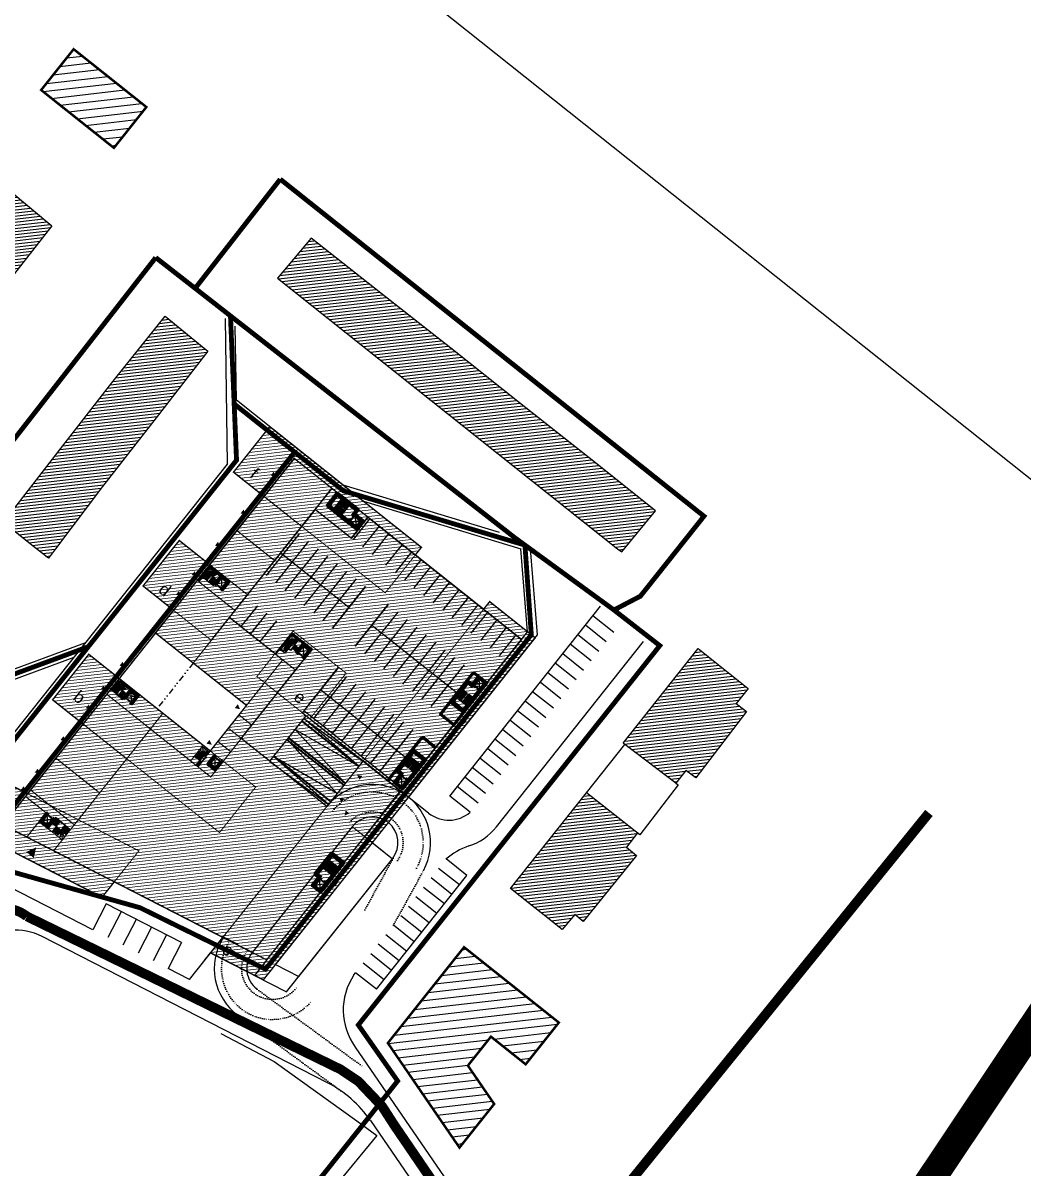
# Model space of a CAD drawing. Header units: metres. Extents: x -664657 to -643449, y -1076720 to -1062383.
# Drawn here: x -662697.4 to -662490.9, y -1064352.9 to -1064116.6 of the extents above; entities that cross this region are included whole.
import ezdxf

# ---------------------------------------------------------------- set-up
doc = ezdxf.new("R2010")
doc.units = ezdxf.units.M
doc.header["$LTSCALE"] = 0.1
for name, pattern in [('DASHED', [19.05, 12.7, -6.35]), ('DIVIDE', [31.75, 12.7, -6.35, 0, -6.35, 0, -6.35]), ('DOT', [6.35, 0, -6.35]), ('EVENDASH', [6.35, 3.175, -3.175])]:
    doc.linetypes.add(name, pattern=pattern)
doc.layers.get('0').update_dxf_attribs({"color": 8, "lineweight": 9})
for name, color, linetype in [('AA_THER_DOPRAVA', 142, 'Continuous'), ('AA_THER_katastr', 7, 'Continuous'), ('AA_THER_KOMUNIKACE', 201, 'Continuous'), ('AA_THER_popis', 6, 'Continuous'), ('AA_THER_slabá', 4, 'Continuous'), ('AA_THER_SRAFY KATASTR', 14, 'Continuous'), ('AA_THER_ZNACENI', 7, 'Continuous'), ('AA_THER_čerchovaná', 84, 'DIVIDE')]:
    doc.layers.add(name, color=color, linetype=linetype)
doc.layers.add('AA_THER_pomocná', color=30, linetype='Continuous', plot=False)
doc.layers.add('FLOATING-WINDOWS', color=2, linetype='Continuous', plot=False)
doc.layers.add('AA_THER_silná', color=1, linetype='Continuous', lineweight=70)
doc.styles.get("Standard").update_dxf_attribs({"font": 'arial.ttf', "width": 0.8})
pattern_1 = [(6.512676, (-658378.49757, -1067631.556), (-0.07202362, 0.63090221), [])]

msp = doc.modelspace()

# ---------------------------------------------------------------- hatches: boundary and pattern name
at = {"layer": 'AA_THER_SRAFY KATASTR', "linetype": 'DASHED'}
h = msp.add_hatch(dxfattribs=at)
h.set_pattern_fill('ANSI31', color=1, scale=0.5, style=0)
h.set_pattern_definition([(6.512676, (-658378.1435, -1067631.1106), (-0.18005906, 1.57725552), [])])
h.paths.add_polyline_path([(-662622.039, -1064327.089), (-662607.253, -1064348.663), (-662600.091, -1064339.655), (-662605.513, -1064331.743), (-662600.761, -1064325.766), (-662593.585, -1064331.472), (-662586.739, -1064322.862), (-662606.307, -1064307.303)])
h.paths.add_polyline_path([(-662671.869, -1064133.973), (-662686.885, -1064122.035), (-662693.59, -1064130.469), (-662678.575, -1064142.408)])
at = {"layer": 'AA_THER_SRAFY KATASTR'}
h = msp.add_hatch(dxfattribs=at)
h.set_pattern_fill('ANSI31', color=256, scale=0.2, style=0)
h.set_pattern_definition(pattern_1)
h.paths.add_polyline_path([(-662700.185, -1064151.128), (-662691.372, -1064158.503), (-662725.122, -1064201.374), (-662733.622, -1064194.749)])
h.paths.add_polyline_path([(-662667.997, -1064177.128), (-662659.185, -1064184.357), (-662669.872, -1064198.107), (-662680.935, -1064212.253), (-662690.622, -1064225.116), (-662692.089, -1064227.066), (-662694.56, -1064225.116), (-662701.347, -1064219.72), (-662690.06, -1064205.128), (-662678.997, -1064190.878)])
h.paths.add_polyline_path([(-662746.497, -1064196.732), (-662738.622, -1064203.482), (-662759.31, -1064231.14), (-662793.747, -1064274.491), (-662802.497, -1064267.491)])
h.paths.add_polyline_path([(-662644.81, -1064169.253), (-662574.622, -1064225.128), (-662573.747, -1064225.753), (-662566.81, -1064217.253), (-662580.497, -1064206.378), (-662594.872, -1064195.003), (-662609.06, -1064183.753), (-662623.497, -1064172.378), (-662637.872, -1064161.003)])
at = {"layer": 'AA_THER_SRAFY KATASTR', "lineweight": 5}
h = msp.add_hatch(dxfattribs=at)
h.set_pattern_fill('ANSI31', color=1, scale=0.2, style=0)
h.set_pattern_definition(pattern_1)
h.paths.add_polyline_path([(-662616.351, -1064226.374), (-662602.261, -1064237.577), (-662601.017, -1064236.011), (-662591.624, -1064243.479), (-662647.737, -1064314.055), (-662658.631, -1064308.476), (-662656.092, -1064305.282), (-662662.75, -1064301.872), (-662678.487, -1064293.813), (-662681.026, -1064297.007), (-662711.289, -1064281.509), (-662703.671, -1064271.928), (-662696.408, -1064275.648), (-662684.962, -1064261.252), (-662691.224, -1064256.273), (-662683.756, -1064246.88), (-662658.677, -1064266.82), (-662651.209, -1064257.427), (-662670.026, -1064242.466), (-662666.292, -1064237.769), (-662672.554, -1064232.791), (-662665.086, -1064223.398), (-662658.824, -1064228.376), (-662647.622, -1064214.287), (-662653.884, -1064209.308), (-662646.416, -1064199.915), (-662615.106, -1064224.809)])
at = {"layer": 'AA_THER_SRAFY KATASTR'}
h = msp.add_hatch(dxfattribs=at)
h.set_pattern_fill('ANSI31', color=256, scale=0.2, style=0)
h.set_pattern_definition([(6.512676, (-658353.36686, -1067603.09256), (-0.07202362, 0.63090221), [])])
h.paths.add_polyline_path([(-662562.567, -1064273.502), (-662560.527, -1064270.831), (-662558.489, -1064272.387), (-662548.035, -1064258.695), (-662550.131, -1064257.033), (-662547.651, -1064253.906), (-662557.991, -1064245.704), (-662573.481, -1064265.232)])
h = msp.add_hatch(dxfattribs=at)
h.set_pattern_fill('ANSI31', color=256, scale=0.2, style=0)
h.set_pattern_definition([(6.512676, (-658376.9321, -1067632.80067), (-0.07202362, 0.63090221), [])])
h.paths.add_polyline_path([(-662586.077, -1064303.641), (-662583.42, -1064300.575), (-662581.734, -1064302.036), (-662570.72, -1064288.368), (-662572.811, -1064286.683), (-662570.511, -1064283.749), (-662581.049, -1064275.488), (-662596.698, -1064295.217)])

# ---------------------------------------------------------------- linework, layer by layer
for q in [(-662694.56, -1064225.116), (-662690.622, -1064225.116)]:
    msp.add_line((-662692.089, -1064227.066), q)
at = {"layer": 'AA_THER_DOPRAVA', "color": 136, "linetype": 'EVENDASH', "ltscale": 5}
for points, const_width in [([(-662359.78, -1064132.306), (-662420.827, -1064221.854), (-662524.994, -1064377.686), (-662550.48, -1064417.255), (-662584.294, -1064463.364), (-662627.424, -1064517.937), (-662642.011, -1064534.837), (-662662.369, -1064553.357), (-662756.006, -1064634.352)], 6), ([(-662510.358, -1064279.61), (-662581.734, -1064367.656), (-662594.028, -1064383.119)], 2)]:
    msp.add_lwpolyline(points, dxfattribs=dict(at, const_width=const_width))
at = {"layer": 'AA_THER_DOPRAVA', "color": 23, "linetype": 'DASHED', "ltscale": 0.5, "const_width": 1}
for points in [[(-662644.244, -1064148.861), (-662556.794, -1064218.391), (-662569.915, -1064234.894), (-662575.371, -1064237.743), (-662595.862, -1064222.805), (-662669.94, -1064165.031)], [(-662644.244, -1064148.861), (-662661.804, -1064171.376)], [(-662750.318, -1064268.092), (-662669.94, -1064165.031)], [(-662743.319, -1064489.999), (-662620.013, -1064334.913), (-662628.131, -1064323.357), (-662565.907, -1064245.095), (-662575.371, -1064237.743)], [(-662747.897, -1064268.97), (-662683.868, -1064245.326)]]:
    msp.add_lwpolyline(points, dxfattribs=at)
at = {"layer": 'AA_THER_DOPRAVA', "color": 23, "const_width": 1}
for points in [[(-662750.984, -1064329.74), (-662653.264, -1064206.833), (-662654.514, -1064177.062)], [(-662641.263, -1064205.154), (-662653.751, -1064195.224)], [(-662593.742, -1064224.35), (-662631.195, -1064213.158), (-662641.263, -1064205.154), (-662708.2, -1064289.344)], [(-662750.318, -1064268.092), (-662708.2, -1064289.344), (-662673.191, -1064299.159), (-662647.29, -1064311.849), (-662592.425, -1064242.842), (-662593.742, -1064224.35)]]:
    msp.add_lwpolyline(points, dxfattribs=at)
at = {"layer": 'AA_THER_DOPRAVA', "const_width": 2}
msp.add_lwpolyline([(-662733.584, -1064336.264), (-662733.394, -1064334.991), (-662730.495, -1064330.661), (-662707.986, -1064302.35, -0.4101755), (-662696.516, -1064300.96), (-662631.764, -1064332.538), (-662628.12, -1064334.985), (-662623.21, -1064340.15), (-662620.707, -1064344.032), (-662590.488, -1064388.306), (-662586.962, -1064392.689), (-662582.944, -1064396.598), (-662554.985, -1064422.921)], format="xyb", dxfattribs=at)
at = {"layer": 'AA_THER_katastr'}
for p, q in [((-662562.567, -1064273.502), (-662573.133, -1064265.509)), ((-662570.022, -1064284.132), (-662581.049, -1064275.488))]:
    msp.add_line(p, q, dxfattribs=at)
for points in [[(-662700.185, -1064151.128), (-662691.372, -1064158.503), (-662725.122, -1064201.374), (-662733.622, -1064194.749)], [(-662644.81, -1064169.253), (-662574.622, -1064225.128), (-662573.747, -1064225.753), (-662566.81, -1064217.253), (-662580.497, -1064206.378), (-662594.872, -1064195.003), (-662609.06, -1064183.753), (-662623.497, -1064172.378), (-662637.872, -1064161.003)], [(-662667.997, -1064177.128), (-662659.185, -1064184.357), (-662669.872, -1064198.107), (-662680.935, -1064212.253), (-662690.622, -1064225.116), (-662692.089, -1064227.066), (-662694.56, -1064225.116), (-662701.347, -1064219.72), (-662690.06, -1064205.128), (-662678.997, -1064190.878)], [(-662570.511, -1064283.749), (-662572.811, -1064286.683), (-662570.72, -1064288.368), (-662581.734, -1064302.036), (-662583.42, -1064300.575), (-662586.077, -1064303.641), (-662596.698, -1064295.217), (-662581.049, -1064275.488), (-662573.133, -1064265.509), (-662573.481, -1064265.232), (-662557.991, -1064245.704), (-662547.651, -1064253.906), (-662550.131, -1064257.033), (-662548.035, -1064258.695), (-662558.489, -1064272.387), (-662560.527, -1064270.831), (-662562.567, -1064273.502), (-662562.149, -1064273.822), (-662570.022, -1064284.132)]]:
    msp.add_lwpolyline(points, close=True, dxfattribs=at)
at = {"layer": 'AA_THER_KOMUNIKACE'}
for p, q in [((-662655.115, -1064207.643), (-662655.545, -1064177.584)), ((-662653.303, -1064194.439), (-662653.522, -1064179.151)), ((-662631.331, -1064211.909), (-662653.303, -1064194.439)), ((-662594.434, -1064243.8), (-662641.398, -1064206.46)), ((-662713.105, -1064280.579), (-662655.115, -1064207.643)), ((-662631.331, -1064211.909), (-662599.039, -1064221.699)), ((-662627.082, -1064215.287), (-662594.622, -1064225.128)), ((-662593.189, -1064242.235), (-662594.622, -1064225.128)), ((-662591.13, -1064242.858), (-662592.615, -1064225.128)), ((-662609.274, -1064276.123), (-662578.126, -1064236.947)), ((-662575.407, -1064242.365), (-662579.712, -1064238.943)), ((-662594.434, -1064243.8), (-662593.189, -1064242.235)), ((-662576.963, -1064244.322), (-662581.268, -1064240.899)), ((-662711.363, -1064254.413), (-662684.378, -1064244.448)), ((-662617.762, -1064276.355), (-662591.13, -1064242.858)), ((-662599.634, -1064282.477), (-662569.252, -1064244.264)), ((-662580.075, -1064248.236), (-662584.38, -1064244.813)), ((-662578.519, -1064246.279), (-662582.824, -1064242.856)), ((-662581.631, -1064250.193), (-662585.936, -1064246.77)), ((-662711.727, -1064256.679), (-662686.777, -1064247.466)), ((-662583.187, -1064252.15), (-662587.492, -1064248.727)), ((-662584.742, -1064254.107), (-662589.048, -1064250.684)), ((-662586.298, -1064256.063), (-662590.603, -1064252.641)), ((-662589.41, -1064259.977), (-662593.715, -1064256.554)), ((-662587.854, -1064258.02), (-662592.159, -1064254.597)), ((-662590.966, -1064261.934), (-662595.271, -1064258.511)), ((-662592.522, -1064263.891), (-662596.827, -1064260.468)), ((-662594.078, -1064265.848), (-662598.383, -1064262.425)), ((-662595.633, -1064267.805), (-662599.939, -1064264.382)), ((-662598.745, -1064271.718), (-662603.05, -1064268.295)), ((-662597.189, -1064269.761), (-662601.494, -1064266.339)), ((-662600.301, -1064273.675), (-662604.606, -1064270.252)), ((-662601.857, -1064275.632), (-662606.162, -1064272.209)), ((-662613.613, -1064279.653), (-662619.327, -1064275.11)), ((-662603.413, -1064277.589), (-662607.718, -1064274.166)), ((-662605.059, -1064279.474), (-662609.274, -1064276.123)), ((-662629.379, -1064282.449), (-662650.01, -1064308.397)), ((-662626.796, -1064284.503), (-662621.082, -1064289.046)), ((-662645.198, -1064310.862), (-662625.23, -1064285.748)), ((-662625.23, -1064285.748), (-662621.082, -1064289.046)), ((-662642.925, -1064316.519), (-662621.082, -1064289.046)), ((-662640.386, -1064313.326), (-662621.082, -1064289.046)), ((-662605.703, -1064292.521), (-662610.008, -1064289.098)), ((-662682.929, -1064303.728), (-662708.732, -1064290.514)), ((-662607.259, -1064294.477), (-662611.564, -1064291.055)), ((-662624.373, -1064316.003), (-662605.703, -1064292.521)), ((-662608.815, -1064296.434), (-662613.12, -1064293.011)), ((-662610.37, -1064298.391), (-662614.676, -1064294.968)), ((-662680.194, -1064298.387), (-662682.929, -1064303.728)), ((-662664.618, -1064306.364), (-662680.194, -1064298.387)), ((-662613.482, -1064302.305), (-662617.787, -1064298.882)), ((-662611.926, -1064300.348), (-662616.231, -1064296.925)), ((-662677.079, -1064299.983), (-662679.814, -1064305.323)), ((-662673.963, -1064301.578), (-662676.698, -1064306.918)), ((-662615.038, -1064304.262), (-662619.343, -1064300.839)), ((-662670.848, -1064303.173), (-662673.583, -1064308.514)), ((-662616.594, -1064306.219), (-662620.899, -1064302.796)), ((-662634.492, -1064335.274), (-662693.375, -1064305.119)), ((-662667.733, -1064304.769), (-662670.468, -1064310.109)), ((-662662.979, -1064313.944), (-662656.092, -1064305.282)), ((-662652.955, -1064306.779), (-662655.964, -1064305.238)), ((-662618.15, -1064308.176), (-662622.455, -1064304.753)), ((-662664.618, -1064306.364), (-662667.353, -1064311.705)), ((-662659.921, -1064310.098), (-662658.631, -1064308.476)), ((-662653.018, -1064306.857), (-662650.009, -1064308.397)), ((-662621.261, -1064312.089), (-662625.566, -1064308.666)), ((-662619.706, -1064310.132), (-662624.011, -1064306.71)), ((-662647.013, -1064309.932), (-662649.553, -1064313.125)), ((-662645.198, -1064310.862), (-662640.386, -1064313.326)), ((-662622.817, -1064314.046), (-662627.122, -1064310.623)), ((-662662.979, -1064313.944), (-662667.353, -1064311.705)), ((-662649.553, -1064313.125), (-662642.925, -1064316.519)), ((-662629.034, -1064313.027), (-662628.678, -1064312.58)), ((-662624.373, -1064316.003), (-662628.678, -1064312.58)), ((-662628.756, -1064327.902), (-662598.882, -1064371.488))]:
    msp.add_line(p, q, dxfattribs=at)
msp.add_lwpolyline([(-662656.497, -1064325.128), (-662645.497, -1064330.878), (-662628.435, -1064343.128), (-662624.31, -1064346.147), (-662632.935, -1064356.647), (-662630.185, -1064358.753), (-662616.747, -1064369.378), (-662613.624, -1064371.862), (-662606.372, -1064377.503), (-662598.372, -1064383.753), (-662600.372, -1064386.9), (-662590.435, -1064393.775), (-662581.695, -1064400.766)], dxfattribs=at)
msp.add_lwpolyline([(-662625.636, -1064343.067), (-662598.446, -1064382.737, -0.3003399), (-662598.427, -1064383.839), (-662600.372, -1064386.9)], format="xyb", dxfattribs=at)
for centre, radius, start, end in [((-662609.444, -1064274.409), 6.7, 231.51268, 310.88113), ((-662609.027, -1064275.009), 12, 288.09698, 321.51268), ((-662601.164, -1064299.069), 13.312, 108.09698, 131.97081), ((-662698.845, -1064315.8), 12, 62.88205, 127.40297), ((-662618.29, -1064320.267), 12.955, 146.02705, 216.11078), ((-662645.432, -1064356.636), 24, 34.42705, 62.88205)]:
    msp.add_arc(centre, radius, start, end, dxfattribs=at)
at = {"layer": 'AA_THER_pomocná', "linetype": 'DOT', "ltscale": 0.5}
for p, q in [((-662626.772, -1064299.572), (-662620.584, -1064288.297)), ((-662620.899, -1064302.796), (-662614.711, -1064291.521)), ((-662648.998, -1064315.981), (-662627.299, -1064331.863)), ((-662652.955, -1064321.387), (-662631.257, -1064337.269))]:
    msp.add_line(p, q, dxfattribs=at)
at = {"layer": 'AA_THER_pomocná'}
msp.add_lwpolyline([(-662636.994, -1064216.988), (-662629.558, -1064222.9), (-662626.135, -1064218.595), (-662594.434, -1064243.8), (-662601.591, -1064252.802), (-662604.33, -1064250.623), (-662611.176, -1064259.234), (-662608.436, -1064261.412), (-662619.327, -1064275.11), (-662627.155, -1064268.886), (-662634.623, -1064278.279), (-662652.274, -1064264.246), (-662637.649, -1064245.851), (-662641.797, -1064242.553), (-662645.22, -1064246.858), (-662654.731, -1064239.296)], close=True, dxfattribs=at)
for centre, radius, start, end in [((-662625.23, -1064285.747), 12, 331.2388, 141.51268), ((-662625.23, -1064285.747), 5.3, 321.51268, 141.51268), ((-662645.867, -1064311.704), 12, 147.83831, 233.79741), ((-662645.867, -1064311.704), 5.3, 141.40031, 232.50894)]:
    msp.add_arc(centre, radius, start, end, dxfattribs=at)
at = {"layer": 'AA_THER_pomocná', "linetype": 'DOT', "ltscale": 0.5}
for centre, radius, start, end in [((-662625.23, -1064285.747), 10.5, 330.15584, 141.51268), ((-662625.23, -1064285.747), 6.35, 324.43322, 141.51268), ((-662645.867, -1064311.704), 10.5, 147.11549, 319.8067), ((-662645.867, -1064311.704), 6.35, 143.31853, 323.64703)]:
    msp.add_arc(centre, radius, start, end, dxfattribs=at)
at = {"layer": 'AA_THER_silná'}
for p, q in [((-662634.591, -1064216.216), (-662632.475, -1064213.554)), ((-662634.17, -1064216.167), (-662632.489, -1064214.054)), ((-662632.489, -1064214.054), (-662628.576, -1064217.166)), ((-662632.475, -1064213.554), (-662628.327, -1064216.853)), ((-662634.591, -1064216.216), (-662630.208, -1064219.701)), ((-662634.17, -1064216.167), (-662630.256, -1064219.279)), ((-662629.922, -1064216.095), (-662629.673, -1064215.782)), ((-662629.353, -1064218.144), (-662628.327, -1064216.853)), ((-662629.119, -1064218.331), (-662629.353, -1064218.144)), ((-662629.119, -1064218.331), (-662628.092, -1064217.039)), ((-662628.962, -1064218.455), (-662629.119, -1064218.331)), ((-662628.839, -1064217.979), (-662627.156, -1064219.317)), ((-662628.327, -1064216.853), (-662628.092, -1064217.039)), ((-662630.038, -1064219.005), (-662630.256, -1064219.279)), ((-662630.146, -1064219.622), (-662630.208, -1064219.701)), ((-662630.208, -1064219.701), (-662628.525, -1064221.039)), ((-662629.803, -1064219.192), (-662630.038, -1064219.005)), ((-662629.647, -1064219.316), (-662629.803, -1064219.192)), ((-662628.525, -1064221.039), (-662628.463, -1064220.96)), ((-662628.525, -1064221.039), (-662628.251, -1064221.257)), ((-662658.776, -1064228.798), (-662661.172, -1064231.812)), ((-662658.776, -1064228.798), (-662656.428, -1064230.665)), ((-662656.428, -1064230.665), (-662657.766, -1064232.348)), ((-662657.289, -1064232.471), (-662657.413, -1064232.628)), ((-662654.862, -1064231.91), (-662654.675, -1064231.675)), ((-662656.428, -1064233.156), (-662656.552, -1064233.313)), ((-662639.518, -1064244.748), (-662640.856, -1064246.431)), ((-662640.38, -1064246.554), (-662640.504, -1064246.711)), ((-662639.519, -1064247.239), (-662639.643, -1064247.395)), ((-662639.291, -1064247.675), (-662639.174, -1064247.769)), ((-662604.651, -1064253.115), (-662603.313, -1064251.432)), ((-662601.591, -1064252.802), (-662603.313, -1064251.432)), ((-662679.064, -1064254.315), (-662679.299, -1064254.129)), ((-662677.446, -1064252.28), (-662679.064, -1064254.315)), ((-662677.446, -1064252.28), (-662675.098, -1064254.147)), ((-662675.098, -1064254.147), (-662676.436, -1064255.83)), ((-662609.153, -1064256.69), (-662605.855, -1064252.541)), ((-662608.654, -1064256.704), (-662605.542, -1064252.79)), ((-662606.414, -1064258.868), (-662601.591, -1064252.802)), ((-662605.855, -1064252.541), (-662605.668, -1064252.306)), ((-662604.651, -1064253.115), (-662605.668, -1064252.306)), ((-662604.407, -1064253.692), (-662605.542, -1064252.79)), ((-662604.22, -1064253.458), (-662604.407, -1064253.692)), ((-662604.096, -1064253.301), (-662604.22, -1064253.458)), ((-662603.359, -1064254.142), (-662603.546, -1064254.377)), ((-662603.235, -1064253.986), (-662603.359, -1064254.142)), ((-662675.959, -1064255.954), (-662676.084, -1064256.11)), ((-662675.098, -1064256.638), (-662675.223, -1064256.795)), ((-662673.532, -1064255.392), (-662673.346, -1064255.157)), ((-662606.414, -1064258.868), (-662609.153, -1064256.69)), ((-662606.462, -1064258.446), (-662608.654, -1064256.704)), ((-662606.462, -1064258.446), (-662603.35, -1064254.533)), ((-662603.546, -1064254.377), (-662603.35, -1064254.533)), ((-662622.067, -1064272.932), (-662614.91, -1064263.93)), ((-662614.91, -1064263.93), (-662612.17, -1064266.108)), ((-662657.65, -1064268.275), (-662657.525, -1064268.119)), ((-662616.854, -1064266.536), (-662620.153, -1064270.685)), ((-662616.728, -1064267.02), (-662619.84, -1064270.934)), ((-662614.193, -1064268.652), (-662616.854, -1064266.536)), ((-662614.615, -1064268.7), (-662616.728, -1064267.02)), ((-662657.65, -1064270.766), (-662656.312, -1064269.084)), ((-662656.789, -1064268.96), (-662656.664, -1064268.804)), ((-662620.153, -1064270.685), (-662620.34, -1064270.92)), ((-662614.615, -1064268.7), (-662617.726, -1064272.614)), ((-662614.193, -1064268.652), (-662617.678, -1064273.036)), ((-662619.4, -1064271.666), (-662620.738, -1064273.349)), ((-662619.048, -1064271.947), (-662620.34, -1064270.92)), ((-662618.861, -1064271.712), (-662619.84, -1064270.934)), ((-662619.172, -1064272.103), (-662619.048, -1064271.947)), ((-662619.048, -1064271.947), (-662618.861, -1064271.712)), ((-662617.678, -1064273.036), (-662619.016, -1064274.719)), ((-662618.311, -1064272.788), (-662618.187, -1064272.631)), ((-662618.187, -1064272.631), (-662618, -1064272.396)), ((-662618, -1064272.396), (-662617.726, -1064272.614)), ((-662617.756, -1064272.973), (-662617.678, -1064273.036)), ((-662619.016, -1064274.719), (-662619.094, -1064274.656)), ((-662692.459, -1064279.679), (-662692.576, -1064279.585)), ((-662692.231, -1064280.115), (-662692.107, -1064279.959)), ((-662692.231, -1064282.606), (-662690.893, -1064280.923)), ((-662691.37, -1064280.8), (-662691.246, -1064280.643)), ((-662633.673, -1064287.85), (-662636.971, -1064291.999)), ((-662633.546, -1064288.334), (-662636.658, -1064292.248)), ((-662631.09, -1064289.904), (-662633.673, -1064287.85)), ((-662631.511, -1064289.952), (-662633.546, -1064288.334)), ((-662636.971, -1064291.999), (-662637.158, -1064292.233)), ((-662635.758, -1064292.963), (-662636.971, -1064291.999)), ((-662631.511, -1064289.952), (-662634.623, -1064293.866)), ((-662631.09, -1064289.904), (-662634.575, -1064294.287)), ((-662636.297, -1064292.918), (-662637.635, -1064294.601)), ((-662635.945, -1064293.198), (-662637.158, -1064292.233)), ((-662636.069, -1064293.355), (-662635.945, -1064293.198)), ((-662635.945, -1064293.198), (-662635.758, -1064292.963)), ((-662634.575, -1064294.287), (-662635.913, -1064295.97)), ((-662635.208, -1064294.039), (-662635.084, -1064293.883)), ((-662635.084, -1064293.883), (-662634.897, -1064293.648)), ((-662634.897, -1064293.648), (-662634.623, -1064293.866)), ((-662634.653, -1064294.225), (-662634.575, -1064294.287)), ((-662635.913, -1064295.97), (-662635.991, -1064295.908))]:
    msp.add_line(p, q, dxfattribs=at)
at = {"layer": 'AA_THER_silná', "const_width": 0.25}
for points in [[(-662670.026, -1064242.466), (-662641.398, -1064206.46), (-662594.434, -1064243.8), (-662619.327, -1064275.11), (-662638.896, -1064259.551)], [(-662662.199, -1064248.689), (-662633.571, -1064212.683)], [(-662639.794, -1064220.51), (-662647.622, -1064214.287)], [(-662626.135, -1064218.595), (-662629.558, -1064222.9), (-662636.994, -1064216.988)], [(-662645.396, -1064227.555), (-662653.223, -1064221.332)], [(-662658.824, -1064228.376), (-662650.997, -1064234.6)], [(-662661.172, -1064231.812), (-662653.579, -1064237.848)], [(-662645.22, -1064246.858), (-662654.731, -1064239.296)], [(-662670.026, -1064242.466), (-662651.209, -1064257.427)], [(-662645.22, -1064246.858), (-662641.797, -1064242.553), (-662637.649, -1064245.851), (-662641.072, -1064250.156), (-662645.22, -1064246.858)], [(-662641.072, -1064250.156), (-662658.591, -1064272.19), (-662662.739, -1064268.892), (-662660.343, -1064265.879), (-662658.864, -1064267.055), (-662643.741, -1064248.034)], [(-662701.486, -1064282.035), (-662677.494, -1064251.859), (-662668.454, -1064259.047), (-662691, -1064287.405), (-662701.486, -1064282.035)], [(-662668.454, -1064259.047), (-662677.494, -1064251.859)], [(-662680.077, -1064255.107), (-662671.036, -1064262.295)], [(-662658.677, -1064266.82), (-662668.454, -1064259.047)], [(-662684.962, -1064261.252), (-662675.922, -1064268.44)], [(-662652.765, -1064259.384), (-662650.096, -1064261.506)], [(-662662.739, -1064268.892), (-662671.036, -1064262.295)], [(-662654.943, -1064262.123), (-662652.274, -1064264.246)], [(-662657.121, -1064264.863), (-662654.452, -1064266.985)], [(-662634.623, -1064278.279), (-662652.274, -1064264.246)], [(-662690.563, -1064268.296), (-662681.523, -1064275.485)], [(-662686.744, -1064282.051), (-662695.784, -1064274.863)], [(-662692.459, -1064279.679), (-662696.842, -1064276.194)], [(-662692.576, -1064279.585), (-662696.539, -1064284.569)], [(-662691, -1064287.405), (-662656.092, -1064305.282), (-662634.623, -1064278.279)], [(-662694.008, -1064281.386), (-662689.233, -1064285.182)]]:
    msp.add_lwpolyline(points, dxfattribs=at)
at = {"layer": 'AA_THER_silná'}
for points in [[(-662629.803, -1064219.192), (-662630.146, -1064219.622), (-662628.463, -1064220.96), (-662627.156, -1064219.317), (-662628.839, -1064217.979), (-662628.839, -1064217.979)], [(-662629.647, -1064219.316), (-662629.865, -1064219.59), (-662628.495, -1064220.679), (-662627.499, -1064219.427), (-662628.869, -1064218.338), (-662628.962, -1064218.455)], [(-662657.413, -1064232.628), (-662657.766, -1064232.348), (-662656.428, -1064230.665), (-662654.862, -1064231.91), (-662656.2, -1064233.593), (-662656.552, -1064233.313)], [(-662657.289, -1064232.471), (-662657.485, -1064232.316), (-662656.396, -1064230.946), (-662655.143, -1064231.942), (-662656.232, -1064233.312), (-662656.428, -1064233.156)], [(-662640.504, -1064246.711), (-662640.856, -1064246.431), (-662639.518, -1064244.748), (-662637.953, -1064245.993), (-662639.291, -1064247.675), (-662639.643, -1064247.395)], [(-662640.38, -1064246.554), (-662640.575, -1064246.399), (-662639.486, -1064245.029), (-662638.234, -1064246.025), (-662639.323, -1064247.394), (-662639.519, -1064247.239)], [(-662603.235, -1064253.986), (-662603.039, -1064254.141), (-662601.95, -1064252.771), (-662603.202, -1064251.776), (-662604.291, -1064253.146), (-662604.096, -1064253.301)], [(-662676.084, -1064256.11), (-662676.436, -1064255.83), (-662675.098, -1064254.147), (-662673.532, -1064255.392), (-662674.87, -1064257.075), (-662675.223, -1064256.795)], [(-662675.959, -1064255.954), (-662676.155, -1064255.798), (-662675.066, -1064254.428), (-662673.813, -1064255.424), (-662674.903, -1064256.794), (-662675.098, -1064256.638)], [(-662656.664, -1064268.804), (-662656.312, -1064269.084), (-662657.65, -1064270.766), (-662659.216, -1064269.522), (-662657.878, -1064267.839), (-662657.525, -1064268.119)], [(-662656.789, -1064268.96), (-662656.593, -1064269.116), (-662657.682, -1064270.485), (-662658.935, -1064269.49), (-662657.845, -1064268.12), (-662657.65, -1064268.275)], [(-662618.187, -1064272.631), (-662617.756, -1064272.973), (-662619.094, -1064274.656), (-662620.738, -1064273.349), (-662619.4, -1064271.666), (-662619.4, -1064271.666)], [(-662618.311, -1064272.788), (-662618.037, -1064273.005), (-662619.127, -1064274.375), (-662620.379, -1064273.38), (-662619.29, -1064272.01), (-662619.172, -1064272.103)], [(-662691.246, -1064280.643), (-662690.893, -1064280.923), (-662692.231, -1064282.606), (-662693.797, -1064281.362), (-662692.459, -1064279.679), (-662692.107, -1064279.959)], [(-662691.37, -1064280.8), (-662691.174, -1064280.955), (-662692.263, -1064282.325), (-662693.516, -1064281.329), (-662692.427, -1064279.96), (-662692.231, -1064280.115)], [(-662635.084, -1064293.883), (-662634.653, -1064294.225), (-662635.991, -1064295.908), (-662637.635, -1064294.601), (-662636.297, -1064292.918), (-662636.297, -1064292.918)], [(-662635.208, -1064294.039), (-662634.934, -1064294.257), (-662636.023, -1064295.627), (-662637.276, -1064294.631), (-662636.186, -1064293.261), (-662636.069, -1064293.355)]]:
    msp.add_lwpolyline(points, dxfattribs=at)
msp.add_lwpolyline([(-662604.33, -1064250.623), (-662601.591, -1064252.802), (-662608.436, -1064261.412), (-662611.176, -1064259.234)], close=True, dxfattribs=at)
at = {"layer": 'AA_THER_silná', "const_width": 0.25}
msp.add_lwpolyline([(-662629.379, -1064282.449), (-662626.795, -1064284.503), (-662647.013, -1064309.932), (-662650.009, -1064308.397)], close=True, dxfattribs=at)
at = {"layer": 'AA_THER_slabá'}
for p, q in [((-662658.465, -1064243.993), (-662633.571, -1064212.683)), ((-662633.23, -1064216.914), (-662631.55, -1064214.801)), ((-662633.027, -1064217.076), (-662632.28, -1064216.137)), ((-662632.823, -1064217.238), (-662632.076, -1064216.299)), ((-662632.62, -1064217.4), (-662631.873, -1064216.46)), ((-662632.484, -1064215.975), (-662630.855, -1064217.269)), ((-662632.297, -1064215.74), (-662630.669, -1064217.035)), ((-662632.093, -1064215.902), (-662631.346, -1064214.963)), ((-662631.89, -1064216.064), (-662631.143, -1064215.124)), ((-662631.686, -1064216.226), (-662630.939, -1064215.286)), ((-662631.483, -1064216.387), (-662630.736, -1064215.448)), ((-662631.279, -1064216.549), (-662630.532, -1064215.61)), ((-662631.076, -1064216.711), (-662630.329, -1064215.772)), ((-662630.872, -1064216.873), (-662630.125, -1064215.934)), ((-662630.669, -1064217.035), (-662629.922, -1064216.095)), ((-662632.416, -1064217.562), (-662631.669, -1064216.622)), ((-662632.213, -1064217.723), (-662631.466, -1064216.784)), ((-662632.009, -1064217.885), (-662631.262, -1064216.946)), ((-662631.806, -1064218.047), (-662631.059, -1064217.108)), ((-662631.602, -1064218.209), (-662630.669, -1064217.035)), ((-662629.725, -1064219.254), (-662629.04, -1064218.393)), ((-662629.647, -1064219.316), (-662628.962, -1064218.455)), ((-662626.135, -1064218.595), (-662629.558, -1064222.9)), ((-662625.783, -1064218.875), (-662629.206, -1064223.18)), ((-662628.869, -1064218.338), (-662628.495, -1064220.679)), ((-662629.865, -1064219.59), (-662627.499, -1064219.427)), ((-662623.826, -1064220.431), (-662627.249, -1064224.736)), ((-662640.337, -1064221.996), (-662647.182, -1064230.606)), ((-662638.38, -1064223.552), (-662645.225, -1064232.162)), ((-662621.869, -1064221.987), (-662625.292, -1064226.292)), ((-662630.061, -1064237.192), (-662644.151, -1064225.99)), ((-662636.423, -1064225.107), (-662643.269, -1064233.718)), ((-662619.09, -1064224.196), (-662622.513, -1064228.501)), ((-662617.133, -1064225.752), (-662620.556, -1064230.057)), ((-662634.466, -1064226.663), (-662641.312, -1064235.273)), ((-662632.509, -1064228.219), (-662639.355, -1064236.829)), ((-662615.177, -1064227.308), (-662618.599, -1064231.613)), ((-662659.287, -1064231.369), (-662660.226, -1064230.622)), ((-662659.119, -1064231.157), (-662660.058, -1064230.41)), ((-662659.924, -1064231.207), (-662658.68, -1064229.641)), ((-662658.951, -1064230.946), (-662659.89, -1064230.199)), ((-662658.783, -1064230.735), (-662659.722, -1064229.988)), ((-662658.615, -1064230.523), (-662659.554, -1064229.776)), ((-662658.583, -1064230.484), (-662659.486, -1064231.619)), ((-662658.575, -1064230.554), (-662659.416, -1064231.611)), ((-662658.583, -1064230.484), (-662659.246, -1064229.389)), ((-662658.583, -1064230.484), (-662658.776, -1064228.798)), ((-662658.68, -1064229.641), (-662657.605, -1064230.495)), ((-662658.583, -1064230.484), (-662658.2, -1064229.256)), ((-662658.583, -1064230.484), (-662657.837, -1064229.545)), ((-662658.583, -1064230.484), (-662658.114, -1064230.857)), ((-662658.575, -1064230.554), (-662658.184, -1064230.865)), ((-662658.372, -1064230.652), (-662657.625, -1064229.713)), ((-662658.161, -1064230.82), (-662657.414, -1064229.881)), ((-662658.161, -1064230.82), (-662657.05, -1064230.17)), ((-662630.552, -1064229.775), (-662637.398, -1064238.385)), ((-662613.22, -1064228.864), (-662616.643, -1064233.169)), ((-662611.263, -1064230.42), (-662614.686, -1064234.725)), ((-662659.455, -1064231.58), (-662660.394, -1064230.833)), ((-662659.016, -1064231.992), (-662659.486, -1064231.619)), ((-662659.024, -1064231.922), (-662659.416, -1064231.611)), ((-662658.184, -1064230.865), (-662659.024, -1064231.922)), ((-662658.114, -1064230.857), (-662659.016, -1064231.992)), ((-662658.985, -1064231.953), (-662658.046, -1064232.7)), ((-662658.817, -1064231.742), (-662657.878, -1064232.489)), ((-662658.649, -1064231.531), (-662657.71, -1064232.277)), ((-662657.675, -1064231.27), (-662658.515, -1064232.327)), ((-662658.481, -1064231.319), (-662657.542, -1064232.066)), ((-662658.313, -1064231.108), (-662657.374, -1064231.855)), ((-662658.145, -1064230.897), (-662657.206, -1064231.643)), ((-662658.046, -1064232.7), (-662657.766, -1064232.348)), ((-662657.485, -1064232.316), (-662655.143, -1064231.942)), ((-662657.351, -1064232.55), (-662656.49, -1064233.234)), ((-662657.289, -1064232.471), (-662656.428, -1064233.156)), ((-662656.232, -1064233.312), (-662656.396, -1064230.946)), ((-662628.595, -1064231.331), (-662635.441, -1064239.941)), ((-662626.639, -1064232.887), (-662633.484, -1064241.497)), ((-662633.484, -1064241.497), (-662626.639, -1064232.887)), ((-662609.306, -1064231.976), (-662612.729, -1064236.281)), ((-662607.349, -1064233.531), (-662610.772, -1064237.837)), ((-662605.392, -1064235.087), (-662608.815, -1064239.392)), ((-662648.96, -1064236.858), (-662652.382, -1064241.163)), ((-662621.942, -1064236.621), (-662628.788, -1064245.231)), ((-662628.788, -1064245.231), (-662621.942, -1064236.621)), ((-662603.435, -1064236.643), (-662606.858, -1064240.948)), ((-662647.003, -1064238.414), (-662650.426, -1064242.719)), ((-662645.046, -1064239.97), (-662648.469, -1064244.275)), ((-662619.985, -1064238.177), (-662626.831, -1064246.787)), ((-662618.028, -1064239.732), (-662624.874, -1064248.343)), ((-662601.478, -1064238.199), (-662604.901, -1064242.504)), ((-662599.522, -1064239.755), (-662602.944, -1064244.06)), ((-662607.753, -1064254.929), (-662625.365, -1064240.926)), ((-662616.071, -1064241.288), (-662622.917, -1064249.899)), ((-662597.565, -1064241.311), (-662600.988, -1064245.616)), ((-662641.867, -1064242.881), (-662644.263, -1064245.894)), ((-662643.42, -1064245.798), (-662641.77, -1064243.724)), ((-662642.377, -1064245.451), (-662643.317, -1064244.705)), ((-662642.209, -1064245.24), (-662643.149, -1064244.493)), ((-662642.041, -1064245.029), (-662642.981, -1064244.282)), ((-662641.873, -1064244.817), (-662642.813, -1064244.071)), ((-662641.705, -1064244.606), (-662642.645, -1064243.859)), ((-662641.674, -1064244.567), (-662642.577, -1064245.702)), ((-662641.666, -1064244.637), (-662642.506, -1064245.694)), ((-662641.674, -1064244.567), (-662642.336, -1064243.472)), ((-662641.674, -1064244.567), (-662641.867, -1064242.881)), ((-662639.518, -1064244.748), (-662641.867, -1064242.881)), ((-662641.77, -1064243.724), (-662640.878, -1064244.433)), ((-662641.674, -1064244.567), (-662641.291, -1064243.338)), ((-662641.674, -1064244.567), (-662640.927, -1064243.628)), ((-662641.674, -1064244.567), (-662641.205, -1064244.94)), ((-662641.666, -1064244.637), (-662641.275, -1064244.948)), ((-662641.463, -1064244.735), (-662640.716, -1064243.796)), ((-662641.252, -1064244.903), (-662640.505, -1064243.964)), ((-662614.115, -1064242.844), (-662620.96, -1064251.454)), ((-662612.158, -1064244.4), (-662619.003, -1064253.01)), ((-662595.608, -1064242.867), (-662599.031, -1064247.172)), ((-662642.577, -1064245.702), (-662644.263, -1064245.894)), ((-662643.316, -1064246.647), (-662644.263, -1064245.894)), ((-662642.577, -1064245.702), (-662643.793, -1064245.304)), ((-662642.577, -1064245.702), (-662643.687, -1064246.352)), ((-662642.545, -1064245.663), (-662643.485, -1064244.916)), ((-662642.942, -1064246.178), (-662643.42, -1064245.798)), ((-662642.569, -1064245.708), (-662643.316, -1064246.647)), ((-662642.942, -1064246.178), (-662643.275, -1064246.305)), ((-662642.942, -1064246.178), (-662642.894, -1064245.825)), ((-662642.107, -1064246.075), (-662642.577, -1064245.702)), ((-662642.115, -1064246.005), (-662642.506, -1064245.694)), ((-662641.275, -1064244.948), (-662642.115, -1064246.005)), ((-662641.205, -1064244.94), (-662642.107, -1064246.075)), ((-662641.74, -1064245.614), (-662640.8, -1064246.36)), ((-662641.572, -1064245.402), (-662640.632, -1064246.149)), ((-662641.404, -1064245.191), (-662640.464, -1064245.938)), ((-662640.766, -1064245.353), (-662641.27, -1064245.987)), ((-662641.236, -1064244.98), (-662640.296, -1064245.726)), ((-662640.575, -1064246.399), (-662638.234, -1064246.025)), ((-662640.442, -1064246.633), (-662639.581, -1064247.317)), ((-662640.38, -1064246.554), (-662639.519, -1064247.239)), ((-662639.323, -1064247.394), (-662639.486, -1064245.029)), ((-662610.201, -1064245.956), (-662617.047, -1064254.566)), ((-662639.679, -1064258.929), (-662632.211, -1064249.536)), ((-662608.244, -1064247.512), (-662615.09, -1064256.122)), ((-662606.287, -1064249.068), (-662613.133, -1064257.678)), ((-662632.522, -1064249.927), (-662639.368, -1064258.538)), ((-662630.565, -1064251.483), (-662637.411, -1064260.093)), ((-662604.33, -1064250.623), (-662611.176, -1064259.234)), ((-662604.33, -1064250.623), (-662611.176, -1064259.234)), ((-662603.039, -1064254.141), (-662603.202, -1064251.776)), ((-662678.125, -1064255.062), (-662679.064, -1064254.315)), ((-662677.957, -1064254.851), (-662678.896, -1064254.104)), ((-662677.789, -1064254.64), (-662678.728, -1064253.893)), ((-662678.595, -1064254.689), (-662677.35, -1064253.123)), ((-662677.621, -1064254.428), (-662678.56, -1064253.681)), ((-662677.453, -1064254.217), (-662678.392, -1064253.47)), ((-662677.285, -1064254.006), (-662678.224, -1064253.259)), ((-662677.254, -1064253.966), (-662678.156, -1064255.101)), ((-662677.246, -1064254.037), (-662678.086, -1064255.093)), ((-662677.254, -1064253.966), (-662677.916, -1064252.871)), ((-662676.854, -1064254.348), (-662677.694, -1064255.405)), ((-662676.784, -1064254.34), (-662677.686, -1064255.475)), ((-662677.254, -1064253.966), (-662677.446, -1064252.28)), ((-662677.35, -1064253.123), (-662676.276, -1064253.977)), ((-662677.254, -1064253.966), (-662676.871, -1064252.738)), ((-662677.254, -1064253.966), (-662676.507, -1064253.027)), ((-662677.254, -1064253.966), (-662676.784, -1064254.34)), ((-662677.246, -1064254.037), (-662676.854, -1064254.348)), ((-662677.042, -1064254.134), (-662676.296, -1064253.195)), ((-662676.831, -1064254.303), (-662676.084, -1064253.363)), ((-662676.831, -1064254.303), (-662675.72, -1064253.652)), ((-662618.333, -1064268.235), (-662635.945, -1064254.233)), ((-662628.608, -1064253.039), (-662635.454, -1064261.649)), ((-662605.835, -1064255.087), (-662606.774, -1064254.34)), ((-662605.673, -1064254.883), (-662606.612, -1064254.136)), ((-662604.291, -1064253.146), (-662601.95, -1064252.771)), ((-662603.297, -1064254.064), (-662604.158, -1064253.379)), ((-662603.235, -1064253.986), (-662604.096, -1064253.301)), ((-662603.871, -1064253.902), (-662603.487, -1064253.42)), ((-662677.686, -1064255.475), (-662678.156, -1064255.101)), ((-662677.694, -1064255.405), (-662678.086, -1064255.093)), ((-662677.655, -1064255.436), (-662676.716, -1064256.183)), ((-662677.487, -1064255.224), (-662676.548, -1064255.971)), ((-662677.319, -1064255.013), (-662676.38, -1064255.76)), ((-662676.346, -1064254.752), (-662677.186, -1064255.809)), ((-662677.151, -1064254.802), (-662676.212, -1064255.548)), ((-662676.983, -1064254.59), (-662676.044, -1064255.337)), ((-662676.815, -1064254.379), (-662675.876, -1064255.126)), ((-662676.716, -1064256.183), (-662676.436, -1064255.83)), ((-662676.155, -1064255.798), (-662673.813, -1064255.424)), ((-662676.021, -1064256.032), (-662675.16, -1064256.717)), ((-662675.959, -1064255.954), (-662675.098, -1064256.638)), ((-662674.903, -1064256.794), (-662675.066, -1064254.428)), ((-662626.651, -1064254.595), (-662633.497, -1064263.205)), ((-662624.694, -1064256.151), (-662631.54, -1064264.761)), ((-662605.715, -1064257.507), (-662607.907, -1064255.765)), ((-662606.806, -1064256.308), (-662607.745, -1064255.561)), ((-662606.644, -1064256.104), (-662607.583, -1064255.357)), ((-662606.482, -1064255.901), (-662607.421, -1064255.154)), ((-662606.32, -1064255.697), (-662607.26, -1064254.95)), ((-662606.158, -1064255.494), (-662607.098, -1064254.747)), ((-662606.968, -1064256.511), (-662605.673, -1064254.883)), ((-662605.997, -1064255.29), (-662606.936, -1064254.543)), ((-662606.654, -1064256.76), (-662605.36, -1064255.132)), ((-662605.553, -1064257.304), (-662606.493, -1064256.557)), ((-662605.392, -1064257.1), (-662606.331, -1064256.353)), ((-662605.23, -1064256.897), (-662606.169, -1064256.15)), ((-662605.068, -1064256.693), (-662606.007, -1064255.946)), ((-662604.906, -1064256.49), (-662605.845, -1064255.743)), ((-662604.744, -1064256.286), (-662605.684, -1064255.539)), ((-662604.582, -1064256.082), (-662605.522, -1064255.336)), ((-662604.421, -1064255.879), (-662605.36, -1064255.132)), ((-662639.679, -1064258.929), (-662619.327, -1064275.11)), ((-662619.016, -1064274.719), (-662639.368, -1064258.538)), ((-662622.738, -1064257.707), (-662629.583, -1064266.317)), ((-662646.364, -1064268.944), (-662638.896, -1064259.551)), ((-662628.078, -1064270.048), (-662639.82, -1064260.713)), ((-662628.016, -1064269.97), (-662639.757, -1064260.635)), ((-662628.016, -1064269.97), (-662639.353, -1064260.126)), ((-662639.353, -1064260.126), (-662627.207, -1064268.952)), ((-662620.781, -1064259.263), (-662627.626, -1064267.873)), ((-662618.824, -1064260.818), (-662625.67, -1064269.429)), ((-662630.817, -1064273.492), (-662641.158, -1064262.396)), ((-662641.158, -1064262.396), (-662628.016, -1064269.97)), ((-662616.867, -1064262.374), (-662623.713, -1064270.984)), ((-662660.033, -1064267.658), (-662660.226, -1064265.972)), ((-662642.869, -1064264.548), (-662631.128, -1064273.883)), ((-662642.807, -1064264.47), (-662631.066, -1064273.805)), ((-662642.807, -1064264.47), (-662632.466, -1064275.566)), ((-662642.558, -1064264.157), (-662630.817, -1064273.492)), ((-662642.496, -1064264.079), (-662630.754, -1064273.414)), ((-662614.91, -1064263.93), (-662621.756, -1064272.54)), ((-662660.905, -1064268.754), (-662661.844, -1064268.007)), ((-662660.737, -1064268.542), (-662661.676, -1064267.796)), ((-662660.568, -1064268.331), (-662661.508, -1064267.584)), ((-662661.374, -1064268.38), (-662660.13, -1064266.815)), ((-662660.4, -1064268.12), (-662661.34, -1064267.373)), ((-662660.232, -1064267.908), (-662661.172, -1064267.162)), ((-662660.064, -1064267.697), (-662661.004, -1064266.95)), ((-662660.033, -1064267.658), (-662660.936, -1064268.793)), ((-662660.025, -1064267.728), (-662660.865, -1064268.785)), ((-662660.033, -1064267.658), (-662660.695, -1064266.563)), ((-662659.634, -1064268.039), (-662660.474, -1064269.096)), ((-662659.564, -1064268.031), (-662660.466, -1064269.166)), ((-662660.13, -1064266.815), (-662659.237, -1064267.524)), ((-662660.033, -1064267.658), (-662659.65, -1064266.429)), ((-662660.033, -1064267.658), (-662659.286, -1064266.719)), ((-662660.033, -1064267.658), (-662659.564, -1064268.031)), ((-662660.025, -1064267.728), (-662659.634, -1064268.039)), ((-662659.822, -1064267.826), (-662659.075, -1064266.887)), ((-662659.611, -1064267.994), (-662658.864, -1064267.055)), ((-662657.845, -1064268.12), (-662657.682, -1064270.485)), ((-662656.789, -1064268.96), (-662657.65, -1064268.275)), ((-662656.727, -1064268.882), (-662657.588, -1064268.197)), ((-662632.466, -1064275.566), (-662645.607, -1064267.992)), ((-662633.866, -1064277.327), (-662645.607, -1064267.992)), ((-662634.271, -1064277.836), (-662645.607, -1064267.992)), ((-662633.804, -1064277.249), (-662645.545, -1064267.914)), ((-662616.859, -1064269.113), (-662617.798, -1064268.366)), ((-662616.697, -1064268.91), (-662617.637, -1064268.163)), ((-662615.361, -1064269.64), (-662617.475, -1064267.959)), ((-662660.936, -1064268.793), (-662661.682, -1064269.732)), ((-662660.724, -1064268.961), (-662661.471, -1064269.9)), ((-662661.309, -1064269.263), (-662660.886, -1064269.599)), ((-662660.513, -1064269.129), (-662661.26, -1064270.068)), ((-662660.466, -1064269.166), (-662660.936, -1064268.793)), ((-662660.474, -1064269.096), (-662660.865, -1064268.785)), ((-662656.593, -1064269.116), (-662658.935, -1064269.49)), ((-662646.416, -1064269.01), (-662634.271, -1064277.836)), ((-662617.83, -1064270.334), (-662618.769, -1064269.587)), ((-662617.668, -1064270.131), (-662618.607, -1064269.384)), ((-662617.506, -1064269.927), (-662618.446, -1064269.18)), ((-662617.345, -1064269.724), (-662618.284, -1064268.977)), ((-662617.183, -1064269.52), (-662618.122, -1064268.773)), ((-662617.021, -1064269.317), (-662617.96, -1064268.57)), ((-662616.536, -1064268.706), (-662617.83, -1064270.334)), ((-662616.301, -1064268.893), (-662617.595, -1064270.521)), ((-662616.656, -1064271.268), (-662617.595, -1064270.521)), ((-662616.494, -1064271.064), (-662617.433, -1064270.317)), ((-662616.332, -1064270.861), (-662617.272, -1064270.114)), ((-662616.17, -1064270.657), (-662617.11, -1064269.91)), ((-662616.009, -1064270.454), (-662616.948, -1064269.707)), ((-662615.847, -1064270.25), (-662616.786, -1064269.503)), ((-662615.685, -1064270.047), (-662616.624, -1064269.3)), ((-662615.523, -1064269.843), (-662616.463, -1064269.096)), ((-662618.037, -1064273.005), (-662620.379, -1064273.38)), ((-662619.29, -1064272.01), (-662619.127, -1064274.375)), ((-662618.311, -1064272.788), (-662619.172, -1064272.103)), ((-662618.249, -1064272.709), (-662619.11, -1064272.025)), ((-662623.14, -1064279.744), (-662619.406, -1064275.048)), ((-662692.427, -1064279.96), (-662692.263, -1064282.325)), ((-662691.37, -1064280.8), (-662692.231, -1064280.115)), ((-662691.308, -1064280.722), (-662692.169, -1064280.037)), ((-662626.795, -1064284.503), (-662623.114, -1064279.872)), ((-662691.174, -1064280.955), (-662693.516, -1064281.329)), ((-662690.514, -1064282.375), (-662691.453, -1064281.628)), ((-662690.346, -1064282.163), (-662691.285, -1064281.416)), ((-662690.506, -1064282.445), (-662691.253, -1064283.384)), ((-662690.178, -1064281.952), (-662691.117, -1064281.205)), ((-662690.295, -1064282.613), (-662691.042, -1064283.552)), ((-662690.984, -1064282.001), (-662690.144, -1064280.944)), ((-662690.01, -1064281.741), (-662690.949, -1064280.994)), ((-662690.613, -1064280.571), (-662690.893, -1064280.923)), ((-662689.842, -1064281.529), (-662690.781, -1064280.782)), ((-662689.674, -1064281.318), (-662690.613, -1064280.571)), ((-662690.545, -1064282.414), (-662689.643, -1064281.279)), ((-662689.449, -1064283.285), (-662690.545, -1064282.414)), ((-662690.475, -1064282.406), (-662689.635, -1064281.349)), ((-662689.457, -1064283.215), (-662690.475, -1064282.406)), ((-662689.643, -1064281.279), (-662688.547, -1064282.15)), ((-662689.635, -1064281.349), (-662688.617, -1064282.158)), ((-662689.457, -1064283.215), (-662688.617, -1064282.158)), ((-662689.449, -1064283.285), (-662688.547, -1064282.15)), ((-662688.108, -1064282.563), (-662689.353, -1064284.128)), ((-662688.914, -1064282.612), (-662687.975, -1064283.359)), ((-662688.746, -1064282.401), (-662687.807, -1064283.147)), ((-662688.578, -1064282.189), (-662687.639, -1064282.936)), ((-662689.353, -1064284.128), (-662690.88, -1064282.915)), ((-662690.083, -1064282.781), (-662690.83, -1064283.72)), ((-662689.872, -1064282.949), (-662690.619, -1064283.888)), ((-662689.661, -1064283.117), (-662690.408, -1064284.056)), ((-662689.418, -1064283.246), (-662690.196, -1064284.224)), ((-662689.449, -1064283.285), (-662689.727, -1064284.598)), ((-662689.449, -1064283.285), (-662689.257, -1064284.971)), ((-662689.449, -1064283.285), (-662688.852, -1064284.462)), ((-662689.418, -1064283.246), (-662688.479, -1064283.993)), ((-662689.25, -1064283.035), (-662688.311, -1064283.781)), ((-662689.082, -1064282.823), (-662688.143, -1064283.57)), ((-662687.639, -1064282.936), (-662687.521, -1064283.029)), ((-662633.677, -1064290.427), (-662634.617, -1064289.68)), ((-662633.516, -1064290.223), (-662634.455, -1064289.477)), ((-662632.258, -1064290.891), (-662634.293, -1064289.273)), ((-662634.648, -1064291.648), (-662635.588, -1064290.901)), ((-662634.486, -1064291.445), (-662635.426, -1064290.698)), ((-662634.325, -1064291.241), (-662635.264, -1064290.494)), ((-662634.163, -1064291.037), (-662635.102, -1064290.291)), ((-662634.001, -1064290.834), (-662634.94, -1064290.087)), ((-662633.839, -1064290.63), (-662634.779, -1064289.884)), ((-662633.354, -1064290.02), (-662634.648, -1064291.648)), ((-662633.197, -1064290.144), (-662634.492, -1064291.772)), ((-662633.552, -1064292.519), (-662634.492, -1064291.772)), ((-662633.391, -1064292.316), (-662634.33, -1064291.569)), ((-662633.229, -1064292.112), (-662634.168, -1064291.365)), ((-662633.067, -1064291.909), (-662634.006, -1064291.162)), ((-662632.905, -1064291.705), (-662633.845, -1064290.958)), ((-662632.743, -1064291.502), (-662633.683, -1064290.755)), ((-662632.582, -1064291.298), (-662633.521, -1064290.551)), ((-662632.42, -1064291.095), (-662633.359, -1064290.348)), ((-662634.934, -1064294.257), (-662637.276, -1064294.631)), ((-662636.186, -1064293.261), (-662636.023, -1064295.627)), ((-662635.208, -1064294.039), (-662636.069, -1064293.355)), ((-662635.146, -1064293.961), (-662636.007, -1064293.276))]:
    msp.add_line(p, q, dxfattribs=at)
at = {"layer": 'AA_THER_SRAFY KATASTR', "linetype": 'DASHED', "const_width": 0.5}
for points in [[(-662686.885, -1064122.035), (-662671.869, -1064133.973), (-662678.575, -1064142.408), (-662693.59, -1064130.469)], [(-662622.039, -1064327.089), (-662607.253, -1064348.663), (-662600.091, -1064339.655), (-662605.513, -1064331.743), (-662600.761, -1064325.766), (-662593.585, -1064331.472), (-662586.739, -1064322.862), (-662606.307, -1064307.303)]]:
    msp.add_lwpolyline(points, close=True, dxfattribs=at)
at = {"layer": 'AA_THER_SRAFY KATASTR', "const_width": 0.3}
msp.add_lwpolyline([(-662703.671, -1064271.928), (-662696.408, -1064275.648), (-662684.962, -1064261.252), (-662691.224, -1064256.273), (-662683.756, -1064246.88), (-662658.677, -1064266.82), (-662651.209, -1064257.427), (-662670.026, -1064242.466), (-662666.292, -1064237.769), (-662672.554, -1064232.791), (-662665.086, -1064223.398), (-662658.824, -1064228.376), (-662647.622, -1064214.287), (-662653.884, -1064209.308), (-662646.416, -1064199.915), (-662615.106, -1064224.809), (-662616.351, -1064226.374), (-662602.261, -1064237.577), (-662601.017, -1064236.011), (-662591.624, -1064243.479), (-662647.737, -1064314.055), (-662658.631, -1064308.476), (-662656.092, -1064305.282), (-662662.75, -1064301.872), (-662678.487, -1064293.813), (-662681.026, -1064297.007), (-662711.289, -1064281.509)], dxfattribs=at)
at = {"layer": 'AA_THER_SRAFY KATASTR'}
msp.add_lwpolyline([(-662701.486, -1064282.035), (-662647.013, -1064309.932), (-662594.434, -1064243.8), (-662641.398, -1064206.46)], close=True, dxfattribs=at)
at = {"layer": 'AA_THER_ZNACENI', "color": 171}
for points in [[(-662645.127, -1064210.237, 0, 1, 0), (-662645.91, -1064209.615, 0, 0, 0)], [(-662651.337, -1064218.047, 0, 1, 0), (-662652.12, -1064217.425, 0, 0, 0)], [(-662656.616, -1064224.687, 0, 1, 0), (-662657.398, -1064224.064, 0, 0, 0)], [(-662664.677, -1064234.826, 0, 1, 0), (-662665.46, -1064234.204, 0, 0, 0)], [(-662676.314, -1064249.462, 0, 1, 0), (-662677.097, -1064248.84, 0, 0, 0)], [(-662683.3, -1064258.249, 0, 1, 0), (-662684.083, -1064257.627, 0, 0, 0)], [(-662688.514, -1064264.807, 0, 1, 0), (-662689.297, -1064264.185, 0, 0, 0)], [(-662693.835, -1064271.499, 0, 1, 0), (-662694.618, -1064270.877, 0, 0, 0)]]:
    msp.add_lwpolyline(points, format="xyseb", dxfattribs=at)
at = {"layer": 'AA_THER_ZNACENI', "color": 20}
for points in [[(-662632.608, -1064212.709, 0, 1, 0), (-662631.985, -1064211.926, 0, 0, 0)], [(-662661.436, -1064230.749, 0, 1, 0), (-662662.218, -1064230.127, 0, 0, 0)], [(-662680.211, -1064254.363, 0, 1, 0), (-662680.993, -1064253.741, 0, 0, 0)], [(-662652.534, -1064258.207, 0, 1, 0), (-662653.317, -1064257.585, 0, 0, 0)], [(-662606.875, -1064260.369, 0, 1, 0), (-662606.092, -1064260.991, 0, 0, 0)], [(-662658.37, -1064265.547, 0, 1, 0), (-662659.153, -1064264.925, 0, 0, 0)], [(-662612.857, -1064267.892, 0, 1, 0), (-662612.074, -1064268.515, 0, 0, 0)], [(-662696.71, -1064275.116, 0, 1, 0), (-662697.493, -1064274.493, 0, 0, 0)], [(-662633.662, -1064293.505, 0, 1, 0), (-662632.609, -1064294.342, 0, 0, 0)]]:
    msp.add_lwpolyline(points, format="xyseb", dxfattribs=at)
at = {"layer": 'AA_THER_ZNACENI', "color": 253}
for points in [[(-662628.359, -1064271.761, 0, 1, 0), (-662627.577, -1064272.384, 0, 0, 0)], [(-662632.093, -1064276.458, 0, 1, 0), (-662631.311, -1064277.08, 0, 0, 0)]]:
    msp.add_lwpolyline(points, format="xyseb", dxfattribs=at)
at = {"layer": 'AA_THER_ZNACENI', "color": 53}
for points in [[(-662630.979, -1064280.18, 0, 1, 0), (-662630.357, -1064279.398, 0, 0, 0)], [(-662694.638, -1064286.713, 0, 2, 0), (-662695.883, -1064288.279, 0, 0, 0)], [(-662653.435, -1064309.53, 0, 1, 0), (-662652.813, -1064308.747, 0, 0, 0)]]:
    msp.add_lwpolyline(points, format="xyseb", dxfattribs=at)
at = {"layer": 'AA_THER_čerchovaná'}
for p, q in [((-662670.026, -1064242.466), (-662677.494, -1064251.859)), ((-662662.199, -1064248.689), (-662669.667, -1064258.082)), ((-662619.327, -1064275.11), (-662626.795, -1064284.503)), ((-662650.009, -1064308.397), (-662656.092, -1064305.282))]:
    msp.add_line(p, q, dxfattribs=at)
at = {"layer": 'AA_THER_čerchovaná', "const_width": 0.2}
for points in [[(-662615.106, -1064224.809), (-662646.416, -1064199.915), (-662653.884, -1064209.308), (-662622.574, -1064234.202)], [(-662672.554, -1064232.791), (-662658.465, -1064243.993), (-662650.997, -1064234.6), (-662665.086, -1064223.398)], [(-662641.604, -1064242.068), (-662649.072, -1064251.461), (-662638.113, -1064260.174), (-662630.645, -1064250.781)], [(-662711.289, -1064281.509), (-662681.026, -1064297.007), (-662673.409, -1064287.426), (-662703.671, -1064271.928)]]:
    msp.add_lwpolyline(points, close=True, dxfattribs=at)
for points in [[(-662658.631, -1064308.476), (-662601.017, -1064236.011), (-662591.624, -1064243.479), (-662647.737, -1064314.055), (-662658.631, -1064308.476)], [(-662683.756, -1064246.88), (-662649.315, -1064274.263), (-662656.784, -1064283.656), (-662691.224, -1064256.273), (-662683.756, -1064246.88)]]:
    msp.add_lwpolyline(points, dxfattribs=at)
at = {"layer": 'FLOATING-WINDOWS', "linetype": 'ByBlock', "lineweight": -3}
msp.add_lwpolyline([(-662894.343, -1064268.197), (-662565.589, -1064529.58), (-662380.754, -1064297.105), (-662709.507, -1064035.721)], close=True, dxfattribs=at)

# ---------------------------------------------------------------- texts
at = {"layer": 'AA_THER_popis'}
for s, p in [('f', (-662650.734, -1064210.202)), ('d', (-662669.585, -1064233.912)), ('b', (-662687.217, -1064256.088)), ('e', (-662641.677, -1064256.101)), ('c', (-662656.473, -1064308.289))]:
    msp.add_text(s, height=2.5, rotation=321.51268, dxfattribs=at).set_placement(p)

doc.saveas('drawing.dxf')
